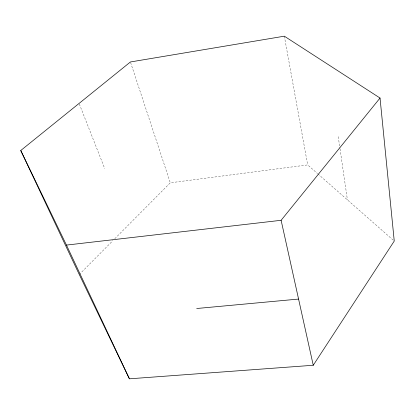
<?xml version="1.0" encoding="UTF-8"?>
<svg xmlns="http://www.w3.org/2000/svg" width="415" height="415" viewBox="0 0 415 415"><rect width="100%" height="100%" fill="white"/><g stroke="black" fill="none" stroke-linecap="round" stroke-linejoin="round"><path stroke-width="0.31" stroke-dasharray="2.08 1.56" d="M79.27 274.512L112.947 240.576M114.768 238.744L170.295 182.792L307.676 164.905L317.402 173.46M317.89 173.89L393.275 240.207M79.322 104.009L104.751 168.646M130.626 62.577L170.295 182.792M284.332 36.183L307.676 164.905M338.241 136.665L339.911 148.155M340.004 148.793L347.433 199.874"/><path stroke-width="0.62" d="M313.247 365.262L394.25 241.063L380.031 98.044L284.332 36.183L130.424 61.965L20.75 150.515L79.27 274.512L129.413 378.817L313.247 365.262L281.116 220.298L380.031 98.044M20.75 150.515L66.462 245.089L281.116 220.298M196.7 308.506L298.577 299.065M66.462 245.089L129.413 378.817"/></g></svg>
